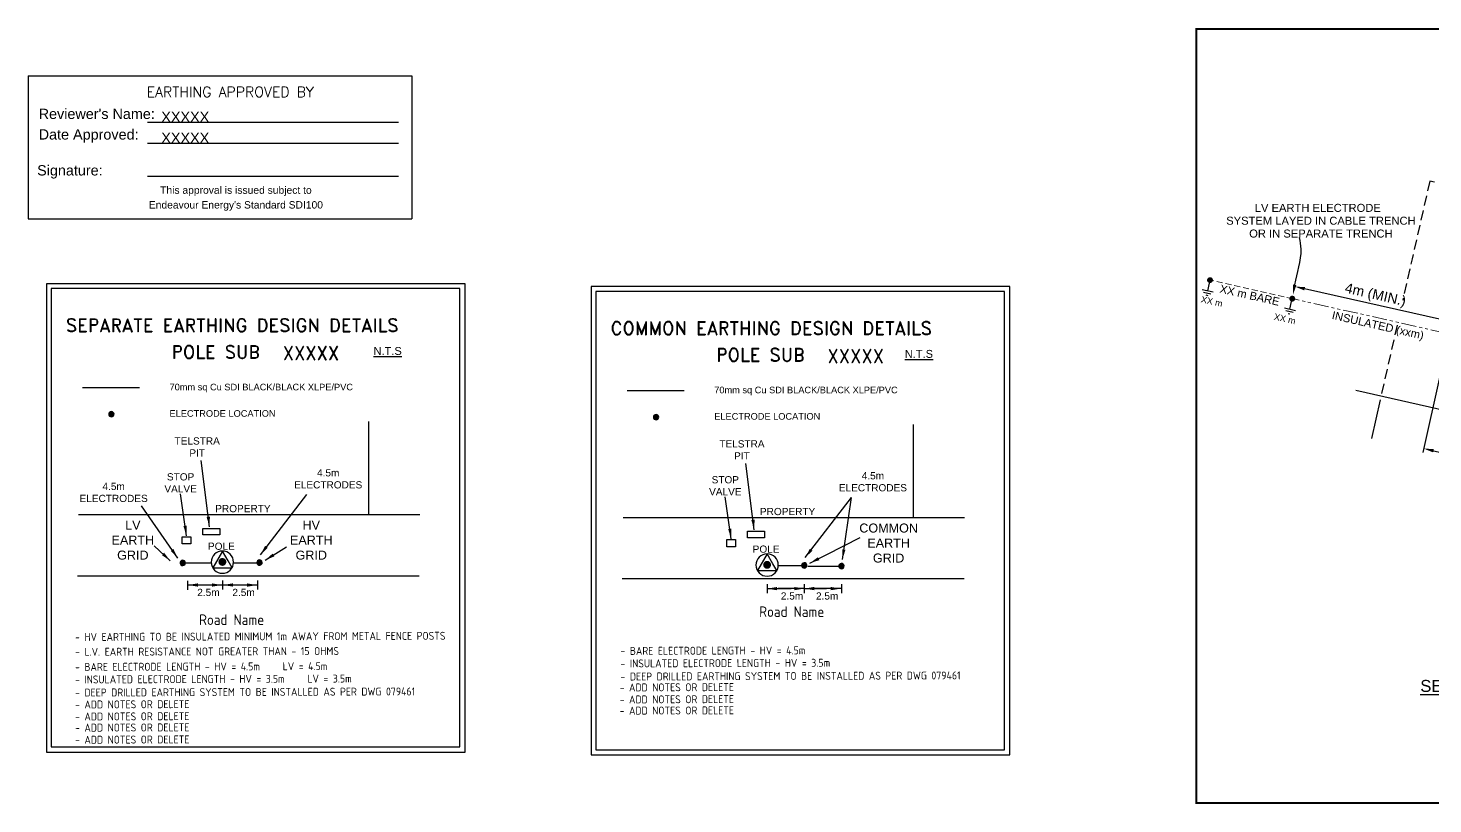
# Model space of a CAD drawing. Header units: metres. Extents: x -2534 to -1789, y -370 to 539.
# Drawn here: x -2513.8 to -2162.6, y 344.7 to 538.7 of the extents above; entities that cross this region are included whole.
import ezdxf
from ezdxf.enums import TextEntityAlignment as Align

# ---------------------------------------------------------------- set-up
doc = ezdxf.new("R2010")
doc.units = ezdxf.units.M
doc.set_wipeout_variables(frame=1)
for name, pattern in [('CENTER2', [1.125, 0.75, -0.125, 0.125, -0.125]), ('DASHED', [0.75, 0.5, -0.25]), ('PHANTOM2', [1.25, 0.625, -0.125, 0.125, -0.125, 0.125, -0.125])]:
    doc.linetypes.add(name, pattern=pattern)
doc.layers.get('0').update_dxf_attribs({"color": 6})
doc.layers.add('Earthing_SP_Misc', color=7, linetype='Continuous')
doc.layers.add('Notes', color=7, linetype='Continuous')
doc.styles.add('ARIAL', font='arial.ttf', dxfattribs={"height": 2})
doc.styles.add('Elec', font='romand__.ttf')
doc.styles.add('ieISOCP', font='isocp.shx')
doc.styles.add('RoadName', font='arial.ttf', dxfattribs={"height": 2.5})
doc.styles.get("Standard").update_dxf_attribs({"font": 'arial.ttf'})
doc.linetypes.add('IECLCABIEE', pattern='A,6,-0.5,["IE",Standard,S=1.7,R=0,X=0.5,Y=-1],-2.8', length=9.3)
doc.dimstyles.new('GISCAD Dim Style', dxfattribs={"dimtxt": 2.5, "dimasz": 3, "dimexe": 1.25, "dimexo": 0.625, "dimtad": 1, "dimtoh": 1, "dimdec": 1, "dimtxsty": 'ARIAL', "dimcen": 2.5, "dimadec": 0, "dimazin": 0, "dimtfac": 1, "dimtdec": 1, "dimtmove": 0, "dimatfit": 3, "dimfxl": 1.25, "dimarcsym": 0})

# ---------------------------------------------------------------- blocks, each defined once
blk = doc.blocks.new('NOTE_APPROVAL_INDOOR_SUB')
at = {"layer": 'Earthing_SP_Misc'}
for p, q in [((0, 34.8), (0, 0)), ((0, 34.8), (93.28, 34.8)), ((93.28, 34.8), (93.28, 0)), ((0, 0), (93.28, 0))]:
    blk.add_line(p, q, dxfattribs=at)
at = {"layer": 'Earthing_SP_Misc', "color": 7, "linetype": 'Continuous', "lineweight": -3}
for p, q in [((29.04, 23.55), (90.01, 23.55)), ((29.04, 18.45), (90.01, 18.45)), ((29.04, 10.38), (90.01, 10.38))]:
    blk.add_line(p, q, dxfattribs=at)
at = {"layer": 'Earthing_SP_Misc', "color": 7, "lineweight": -3, "style": 'Elec'}
blk.add_text('EARTHING APPROVED BY', height=2.5, dxfattribs=at).set_placement((49.12, 30.87), align=Align.MIDDLE_CENTER)
at = {"layer": 'Earthing_SP_Misc', "color": 7, "lineweight": -3}
blk.add_text('Signature:', height=2.5, dxfattribs=at).set_placement((2.19, 11.81), align=Align.MIDDLE_LEFT)
at = {"layer": 'Earthing_SP_Misc', "color": 7, "lineweight": -3, "line_spacing_factor": 1.2}
for s, insert, char_height, attachment_point in [("Reviewer's Name:\\PDate Approved:", (2.57, 22.66), 2.5, 4), ("This approval is issued subject to\\PEndeavour Energy's Standard SDI100", (50.5, 4.94), 1.79, 5)]:
    blk.add_mtext(s, dxfattribs=dict(at, insert=insert, char_height=char_height, attachment_point=attachment_point))
at = {"layer": 'Earthing_SP_Misc', "color": 7, "lineweight": -3}
for tag, p in [('REVIEWER_NAME', (32.37, 23.55)), ('DATE_APPROVED', (32.37, 18.45))]:
    blk.add_attdef(tag, p, '', height=2.5, dxfattribs=at)
blk = doc.blocks.new('Pole Exist (M02)')
blk.add_hatch(color=256).paths.add_polyline_path([(-1, 0, 1), (1, 0, 1)])
blk.add_lwpolyline([(-1, 0, 1), (1, 0, 1)], format="xyb", close=True)
blk = doc.blocks.new('SUB_POLE_EXT')
blk.add_wipeout([(0, 4.22), (0.42, 4.2), (0.83, 4.14), (1.21, 4.05), (1.62, 3.9), (1.99, 3.72), (2.35, 3.51), (2.68, 3.26), (2.99, 2.99), (3.28, 2.66), (3.52, 2.34), (3.76, 1.92), (3.9, 1.62), (4.04, 1.23), (4.18, 0.63), (4.22, 0), (4.18, -0.61), (4.06, -1.15), (3.9, -1.62), (3.58, -2.24), (3.22, -2.73), (2.97, -3.01), (2.68, -3.26), (2.36, -3.5), (2, -3.72), (1.64, -3.89), (1.25, -4.03), (0.82, -4.14), (0.42, -4.2), (0, -4.22), (-0.41, -4.2), (-0.8, -4.15), (-1.21, -4.05), (-1.62, -3.9), (-1.99, -3.73), (-2.35, -3.51), (-2.68, -3.26), (-2.96, -3.02), (-3.23, -2.72), (-3.51, -2.35), (-3.71, -2.01), (-3.91, -1.6), (-4.05, -1.21), (-4.16, -0.76), (-4.22, -0.14), (-4.21, 0.39), (-4.14, 0.83), (-4.03, 1.27), (-3.9, 1.63), (-3.71, 2.02), (-3.5, 2.37), (-3.28, 2.67), (-2.99, 2.99), (-2.68, 3.27), (-2.33, 3.52), (-1.98, 3.73), (-1.63, 3.9), (-1.2, 4.05), (-0.78, 4.15), (-0.4, 4.21)])
blk.add_line((2.16, 0.48), (2.16, 0.48, 0))
blk.add_lwpolyline([(-4.22, 0, 1), (4.22, 0, 1)], format="xyb", close=True)
blk.add_lwpolyline([(2.14, 0.52), (0, 4.22), (-3.66, -2.11), (3.66, -2.11)], close=True)
for tag, height, flags, p in [('STREET_CODE', 0.2, 9, (1.5, 0)), ('ASSET_NUM', 2.5, 8, (2, 2)), ('CONSTRUCTED_VOLTAGE', 0.2, 9, (1.5, -0.2)), ('OPERATING_VOLTAGE', 0.2, 9, (1.5, -0.6)), ('OPERATED_BY', 0.2, 9, (1.5, -0.8)), ('ORIENTATION', 0.2, 9, (1.5, -1.2)), ('OWNED_BY', 0.2, 9, (1.5, -1.4)), ('SECONDARY_VOLTAGE', 0.2, 9, (1.5, -1.6)), ('STATE', 0.2, 9, (1.5, -1.8)), ('SUBSTATION_TYPE', 0.2, 9, (1.5, -2)), ('STREETNAME', 0.2, 9, (1.5, -2.8)), ('SUBURB', 0.2, 9, (1.5, -3)), ('Z', 0.2, 1, (1.5, -3.4)), ('NO_PHASES', 0.2, 9, (1.5, -0.4)), ('MAINTAINED_BY', 0.2, 9, (1.5, -1)), ('USAGE', 0.2, 9, (1.5, -2.2)), ('LEGEND', 0.2, 9, (1.5, -2.4)), ('LOCATION', 0.2, 9, (1.5, -2.6)), ('NOTES', 0.2, 9, (1.5, -3.2))]:
    blk.add_attdef(tag, text='', height=height, dxfattribs=dict(flags=flags)).set_placement(p, align=Align.MIDDLE_LEFT)
blk = doc.blocks.new('m4')
at = {"layer": 'Notes', "color": 7, "linetype": 'Continuous'}
for points in [[(0, -1.95), (0, 0)], [(-1.43, -1.95), (1.43, -1.95)], [(-0.95, -2.52), (0.95, -2.52)], [(-0.24, -3.09), (0.24, -3.09)]]:
    blk.add_lwpolyline(points, dxfattribs=at)
blk = doc.blocks.new('NOTE48A')
at = {"layer": 'Notes'}
h = blk.add_hatch(color=250, dxfattribs=at)
edge = h.paths.add_edge_path()
edge.add_arc((180.82, 159.15), 0.744, 257.2306, 617.2306, ccw=False)
h = blk.add_hatch(color=250, dxfattribs=at)
edge = h.paths.add_edge_path()
edge.add_arc((76.39, 142.19), 0.744, -462.7694, -102.7694)
h = blk.add_hatch(color=250, dxfattribs=at)
edge = h.paths.add_edge_path()
edge.add_arc((174.97, 133.34), 0.744, 257.2306, 617.2306, ccw=False)
h = blk.add_hatch(color=250, dxfattribs=at)
edge = h.paths.add_edge_path()
edge.add_arc((3.46, 130.72), 0.744, -642.3988, -282.3988)
h = blk.add_hatch(color=250, dxfattribs=at)
edge = h.paths.add_edge_path()
edge.add_arc((24.02, 126.09), 0.744, -642.3988, -282.3988)
h = blk.add_hatch(color=250, dxfattribs=at)
edge = h.paths.add_edge_path()
edge.add_arc((127.98, 92.49), 0.744, -629.9064, -269.9064)
h = blk.add_hatch(color=250, dxfattribs=at)
edge = h.paths.add_edge_path()
edge.add_arc((102.8, 45.01), 0.992, -462.7694, -102.7694)
at = {"layer": 'Notes', "color": 7}
for p, q in [((181.8, 158.93), (187.11, 157.73)), ((185.58, 155.51), (180.83, 134.58)), ((175.95, 133.12), (181.25, 131.92)), ((97.85, 103.43), (92.56, 80.09)), ((45.99, 100.83), (43.79, 91.14)), ((153.27, 76.52), (151.07, 66.83))]:
    blk.add_line(p, q, dxfattribs=at)
at = {"layer": 'Notes', "color": 0, "lineweight": 0}
for p, q in [((73.12, 137.75), (67.15, 111.42)), ((134.95, 123.73), (73.12, 137.75)), ((128.99, 97.4), (134.95, 123.73)), ((67.15, 111.42), (86.39, 107.06)), ((86.39, 107.06), (103.21, 103.24)), ((103.21, 103.24), (128.99, 97.4))]:
    blk.add_line(p, q, dxfattribs=at)
at = {"layer": 'Notes', "color": 3, "linetype": 'CENTER2'}
blk.add_line((174.36, 134.13), (174.29, 134.23), dxfattribs=at)
at = {"layer": 'Notes', "color": 0, "linetype": 'DASHED', "lineweight": 0, "ltscale": 3}
for p, q in [((24.15, 126.06), (3.51, 130.75)), ((90.23, 50.41), (108.02, 50.41))]:
    blk.add_line(p, q, dxfattribs=at)
at = {"layer": 'Notes', "linetype": 'CENTER2'}
for p, q in [((175.13, 132.35), (175.91, 127.29)), ((141.24, 127.11), (142.03, 122.05)), ((144.34, 123.42), (173.29, 127.9)), ((132.53, 90.46), (128.87, 73.47)), ((131.52, 73.92), (149.5, 70.05))]:
    blk.add_line(p, q, dxfattribs=at)
at = {"layer": 'Notes', "linetype": 'Continuous'}
blk.add_line((61.58, 120.76), (27.11, 128.56), dxfattribs=at)
at = {"layer": 'Notes', "color": 0, "linetype": 'PHANTOM2', "lineweight": 0, "ltscale": 6}
for p, q in [((62.32, 117.45), (24, 126.13)), ((81.51, 113.11), (64.15, 117.05)), ((90.23, 55.82), (108.02, 55.82))]:
    blk.add_line(p, q, dxfattribs=at)
at = {"layer": 'Notes'}
for p, q in [((60.94, 106.67), (56.64, 87.63)), ((96.77, 98.57), (92.47, 79.53)), ((59.3, 88.06), (90.25, 81.06)), ((133.71, 91.22), (138.64, 90.13)), ((137.12, 87.9), (136.25, 83.98))]:
    blk.add_line(p, q, dxfattribs=at)
at = {"layer": 'Notes', "color": 7, "const_width": 0.5}
blk.add_lwpolyline([(212.22, 0), (0, 0), (0, 193.49), (212.22, 193.49)], close=True, dxfattribs=at)
at = {"layer": 'Notes', "linetype": 'Continuous', "ltscale": 5, "flags": 128}
for points in [[(165.52, 130.55), (173.28, 164.8)], [(158.31, 98.74), (163.44, 121.4)], [(39.87, 103.24), (91.84, 91.47)], [(149.8, 61.21), (156.87, 92.42)], [(95.42, 90.74), (153.49, 77.49)]]:
    blk.add_lwpolyline(points, dxfattribs=at)
at = {"layer": 'Notes', "color": 0, "linetype": 'PHANTOM2', "lineweight": 0, "ltscale": 6, "flags": 128}
for points in [[(136.25, 102.87), (166.52, 96.01), (180.82, 159.15)], [(131.44, 103.96), (134.69, 103.23)]]:
    blk.add_lwpolyline(points, dxfattribs=at)
at = {"layer": 'Notes', "linetype": 'DASHED', "ltscale": 5, "flags": 128}
for points in [[(58.37, 155.45), (53.97, 136.02), (51.63, 125.72)], [(165.63, 131.19), (58.37, 155.45)], [(50.21, 119.45), (46.21, 101.81), (46.32, 101.78)]]:
    blk.add_lwpolyline(points, dxfattribs=at)
at = {"layer": 'Notes', "color": 8, "linetype": 'Continuous', "ltscale": 5, "flags": 128}
blk.add_lwpolyline([(185.23, 54.35), (207.61, 153.08)], dxfattribs=at)
at = {"layer": 'Notes', "color": 0, "linetype": 'DASHED', "lineweight": 0, "ltscale": 3, "flags": 128}
for points in [[(83.91, 122.87), (65.58, 127.02), (69.38, 143.81), (141.09, 128.09), (137.27, 111.05), (119.02, 115.16), (119.02, 115.16)], [(83.8, 121.05), (65.16, 125.26), (61.17, 107.64), (132.74, 91.44), (136.74, 109.05), (117.46, 113.39), (117.46, 113.39)]]:
    blk.add_lwpolyline(points, dxfattribs=at)
at = {"layer": 'Notes', "color": 0, "linetype": 'PHANTOM2', "lineweight": 0, "ltscale": 6, "flags": 128}
blk.add_lwpolyline([(83.39, 118.32), (77.45, 119.67, 0.414214), (76.25, 118.91), (75.95, 117.56, 0.414214), (76.7, 116.37), (131.44, 103.96)], format="xyb", dxfattribs=at)
at = {"layer": 'Notes', "color": 9}
for centre, radius in [((180.82, 159.15), 0.744), ((76.39, 142.19), 0.744), ((174.97, 133.34), 0.744), ((127.98, 92.49), 0.744), ((102.8, 45.01), 0.992)]:
    blk.add_circle(centre, radius, dxfattribs=at)
at = {"layer": 'Notes', "color": 0, "linetype": 'PHANTOM2', "lineweight": 0, "ltscale": 6}
for centre, radius, start, end in [((63.2, 117.09), 0.951, 357.0953, 157.6907), ((135.51, 103.24), 0.824, 180.9629, 333.5)]:
    blk.add_arc(centre, radius, start, end, dxfattribs=at)
at = {"layer": 'Notes', "color": 7}
for points, start_tangent, end_tangent in [([(173.7, 136.5), (162.56, 162.25), (161.49, 162.25)], (-0.397204, 0.91773), (-1, 0)), ([(86.36, 146.55), (94.51, 158.78), (95.25, 158.78)], (0.554828, 0.831965), (1, 0)), ([(114.49, 145.18), (122.64, 157.4), (123.38, 157.4)], (0.554828, 0.831965), (1, 0)), ([(120.07, 131.64), (128.97, 144.53), (129.72, 144.53)], (0.568314, 0.822812), (1, 0)), ([(24.65, 129.57), (26.22, 138.5), (25.86, 141.36)], (0.173088, 0.984906), (-0.124941, 0.992164)), ([(106.75, 94.87), (108.11, 77.08), (100.28, 73.4)], (0.076537, -0.997067), (-0.904991, -0.425431))]:
    blk.add_spline(points, degree=3, dxfattribs=dict(at, start_tangent=start_tangent, end_tangent=end_tangent))
for points in [[(185.17, 155.61), (185.98, 155.42), (186.13, 157.95)], [(86.7, 146.32), (84.97, 144.47), (86.01, 146.79)], [(114.83, 144.94), (113.1, 143.1), (114.14, 145.41)], [(174.08, 136.67), (174.69, 134.21), (173.32, 136.34)], [(180.43, 134.67), (181.24, 134.48), (180.28, 132.14)], [(120.41, 131.4), (118.65, 129.58), (119.72, 131.87)], [(25.06, 129.5), (24.22, 127.11), (24.24, 129.64)], [(106.33, 94.84), (106.56, 97.37), (107.16, 94.9)]]:
    blk.add_solid(points, dxfattribs=at)
at = {"layer": 'Notes', "linetype": 'CENTER2'}
for points in [[(27.2, 128.97), (27.02, 128.15), (24.67, 129.11)], [(173.22, 128.31), (173.35, 127.49), (175.76, 128.28)], [(144.28, 123.83), (144.41, 123.01), (141.87, 123.04)], [(61.67, 121.16), (61.48, 120.35), (64.01, 120.2)], [(131.61, 74.33), (131.44, 73.52), (129.08, 74.45)], [(149.38, 70.48), (149.2, 69.67), (151.73, 69.55)]]:
    blk.add_solid(points, dxfattribs=at)
at = {"layer": 'Notes'}
for points in [[(83.84, 122.57), (85.74, 122.46), (83.98, 123.18)], [(83.45, 120.77), (85.34, 120.66), (83.58, 121.38)], [(82.59, 118.18), (84.49, 118.07), (82.73, 118.79)], [(79.69, 113.19), (81.59, 113.08), (79.83, 113.8)], [(118.64, 113.44), (116.74, 113.55), (118.5, 112.83)], [(119.09, 115.46), (117.19, 115.57), (118.95, 114.86)], [(59.39, 88.46), (59.21, 87.65), (56.86, 88.61)], [(136.71, 87.99), (137.53, 87.81), (137.66, 90.34)], [(90.34, 81.47), (90.16, 80.65), (92.69, 80.51)], [(135.85, 84.07), (136.66, 83.89), (135.71, 81.54)]]:
    blk.add_solid(points, dxfattribs=at)
at = {"layer": 'Notes', "color": 7}
for p, rotation in [((180.1, 159.32), 257.2305800032891), ((76.55, 142.91), 167.2305800033057), ((174.25, 133.5), 257.2305800032891), ((3.3, 129.99), 347.6011865760013), ((23.86, 125.37), 347.6011865760029), ((127.98, 91.75), 0.09364008789987424)]:
    blk.add_blockref('m4', p, dxfattribs=dict(at, rotation=rotation))
at = {"layer": 'Notes', "color": 7, "xscale": 1.333333333333314, "yscale": 1.333333333333314, "zscale": 1.333333333333314, "rotation": 270}
blk.add_blockref('m4', (101.81, 45.01), dxfattribs=at)
at = {"layer": 'Notes', "color": 7, "style": 'ARIAL'}
for s, height, p in [('INSULATED HV EARTH ELECTRODE  ', 2, (151.05, 170.88)), ('SYSTEM LAYED IN CABLE TRENCH', 2, (151.05, 167.66)), ('OR IN SEPARATE TRENCH', 2, (151.05, 164.45)), ('PADMOUNT', 2, (131.82, 158.3)), ('SUBSTATION ', 2, (131.82, 155.09)), ('EASEMENT', 2, (131.82, 151.88)), ('LV EARTH ELECTRODE  ', 2, (31.18, 148.79)), ('CONTROL ZONE WITHIN', 2, (146.33, 147.37)), ('SYSTEM LAYED IN CABLE TRENCH', 2, (31.18, 145.58)), ('GRADING RING', 2, (142, 144.13)), ('OR IN SEPARATE TRENCH', 2, (31.18, 142.37)), ('ADDITIONAL EARTHING MAY BE REQUIRED TO MEET THE REQUIRED MAXIMUM EARTH', 1.8, (127.84, 16.77)), ('THIS EARTHING DIAGRAM IS A GUIDE ONLY AND SHOWS A MINIMUM REQUIREMENT. ', 1.8, (127.84, 19.98)), ("RESISTANCE MEASUREMENTS AS STATED IN ENDEAVOUR ENERGY'S SDI 100 ", 1.8, (127.84, 13.56))]:
    blk.add_text(s, height=height, dxfattribs=at).set_placement(p, align=Align.MIDDLE_CENTER)
for s, p in [('2.4m SUPPLEMENTARY', (64.38, 164.68)), ('EARTH ROD.', (64.38, 161.47)), ('ASPHALT LAYER', (95.55, 157.86)), ('GRADING RING ', (76.71, 72.17)), ('CABLE CU. ANNEALED 19/2.14 660V PVC/PVC', (109.34, 54.95)), ('CABLE CU. ANNEALED 19/2.14 BARE', (109.34, 49.54)), ('EARTH ELECTRODE LOCATION & LENGTH.', (109.34, 44.13)), ('(LENGTH SHOWN IN METRES).', (109.34, 40.92))]:
    blk.add_text(s, height=2, dxfattribs=at).set_placement(p)
for s, p in [('xxm', (176.53, 160.13)), ('INS.', (177.9, 146.25)), ('xxm', (170.68, 134.31))]:
    blk.add_text(s, height=2, rotation=77.2306, dxfattribs=at).set_placement(p, align=Align.BOTTOM_CENTER)
for s, height, rotation, p in [('BOUNDARY', 2, 77.2306, (165.82, 134.44)), ('XX m', 1.6, 347.2306, (1.08, 125.22)), ('XX m BARE', 2, 347.2306, (5.75, 127.65)), ('INSULATED (xxm)', 2, 347.2306, (33.78, 121.05)), ('LV', 2, 347.2306, (69.69, 121.41)), ('XX m', 1.6, 347.2306, (19.33, 120.87)), ('FRAME', 1.6, 347.2306, (85.05, 118.7)), ('TO LV SWITCH', 1.6, 347.2306, (85.57, 120.92)), ('LINE', 2, 77.2306, (198.2, 114.14)), ('TO HV', 1.6, 347.2306, (107.38, 116.47)), ('PROPERTY', 2, 77.2306, (158.36, 101.53)), ('NEUTRAL/EARTH BAR', 1.6, 347.2306, (80.33, 111.31)), ('TO INSULATED LV', 1.6, 347.2306, (80.82, 113.54)), ('EARTH BAR', 1.6, 347.2306, (106.89, 113.94)), ('HV', 2, 347.2306, (127.22, 108.65)), ('INSULATED (xxm)', 2, 347.2306, (136.83, 100.01)), ('PROPERTY', 2, 347.2306, (63.09, 98.56)), ("PM C'LINE", 2, 77.2306, (93.2, 86)), ('BOUNDARY', 2, 347.2306, (115.87, 86.6)), ('KERB', 2, 77.2306, (190.75, 81.23))]:
    blk.add_text(s, height=height, rotation=rotation, dxfattribs=at).set_placement(p)
at = {"layer": 'Notes', "style": 'ARIAL'}
for s, p in [('STREET', (206.12, 102.47)), ('SAMPLE', (196.71, 60.95))]:
    blk.add_text(s, height=3, rotation=77.2306, dxfattribs=at).set_placement(p)
blk.add_text('%%ULEGEND', height=2.5, dxfattribs=at).set_placement((130.07, 61.18), align=Align.MIDDLE_CENTER)
blk.add_text('%%USEPARATE EARTHING LAYOUT OF A SINGLE PADMOUNT SUBSTATION', height=3, dxfattribs=at).set_placement((127.84, 26.85), align=Align.BOTTOM_CENTER)
at = {"layer": 'Notes', "color": 7, "style": 'ARIAL'}
blk.add_text('NOT TO SCALE.', height=1.5, dxfattribs=at).set_placement((127.84, 23.83), align=Align.BOTTOM_CENTER)
at = {"layer": 'Notes', "color": 7, "insert": (180.6, 145.51), "char_height": 2.5, "attachment_point": 5, "rotation": 77.2306, "style": 'ARIAL'}
blk.add_mtext('xxm', dxfattribs=at)
at = {"layer": 'Notes', "linetype": 'CENTER2', "char_height": 2.5, "attachment_point": 5, "style": 'ARIAL'}
for s, insert, rotation in [('4m (MIN.)', (44.76, 126.8), 347.2419), ('4m MIN', (154.09, 127.15), 8.8029), ('1m (NTS)', (141.64, 74.05), 347.8327)]:
    blk.add_mtext(s, dxfattribs=dict(at, insert=insert, rotation=rotation))
at = {"layer": 'Notes', "char_height": 2.5, "attachment_point": 5, "style": 'ARIAL'}
for s, insert, rotation in [('2.5m', (74.68, 86.59), 347.263), ('1m', (143.95, 84.46), 347.3185)]:
    blk.add_mtext(s, dxfattribs=dict(at, insert=insert, rotation=rotation))
blk = doc.blocks.new('COMMON EARTHING SITE PLAN DETAIL')
at = {"layer": 'Earthing_SP_Misc', "linetype": 'IECLCABIEE', "lineweight": -3}
blk.add_line((8.98, 91.16), (23.24, 91.16), dxfattribs=at)
at = {"layer": 'Earthing_SP_Misc', "linetype": 'IECLCABIEE', "ltscale": 0.8}
for p, q in [((44.92, 47.33), (53.28, 47.34)), ((54.2, 47.2), (62.56, 47.2))]:
    blk.add_line(p, q, dxfattribs=at)
at = {"layer": 'Earthing_SP_Misc'}
for p, q in [((43.99, 42.68), (43.99, 40.43)), ((53.28, 42.72), (53.28, 40.47)), ((62.57, 42.72), (62.57, 40.47))]:
    blk.add_line(p, q, dxfattribs=at)
at = {"layer": 'Earthing_SP_Misc', "color": 7, "lineweight": -3}
blk.add_lwpolyline([(0, 0), (104.7, 0), (104.7, 117.1), (0, 117.1)], close=True, dxfattribs=at)
at = {"layer": 'Earthing_SP_Misc', "flags": 128}
for points in [[(80.59, 59.4), (80.59, 82.62)], [(8.01, 59.4), (93.35, 59.4)], [(7.77, 44.09), (93.21, 44.09)]]:
    blk.add_lwpolyline(points, dxfattribs=at)
at = {"layer": 'Earthing_SP_Misc'}
for points in [[(33.94, 53.84), (36.06, 53.84), (36.06, 52.03), (33.94, 52.03)], [(39.11, 55.91), (43.31, 55.91), (43.31, 54.32), (39.11, 54.32)]]:
    blk.add_lwpolyline(points, close=True, dxfattribs=at)
blk.add_circle((43.99, 47.53), 0.994, dxfattribs=at)
at = {"layer": 'Earthing_SP_Misc', "xscale": 0.6599999999999682, "yscale": 0.6599999999999682, "zscale": 0.33}
blk.add_blockref('Pole Exist (M02)', (16.23, 84.46), dxfattribs=at)
at = {"layer": 'Earthing_SP_Misc', "xscale": 0.660000000000003, "yscale": 0.660000000000003, "zscale": 0.33, "rotation": 274.1415942652498}
for p in [(53.28, 47.38), (62.56, 47.2)]:
    blk.add_blockref('Pole Exist (M02)', p, dxfattribs=at)
at = {"layer": 'Earthing_SP_Misc', "color": 7, "lineweight": -3, "style": 'Elec'}
for s, p in [('COMMON EARTHING DESIGN DETAILS', (4.85, 108.35)), ('POLE SUB', (31.27, 101.67))]:
    blk.add_text(s, height=3.3, dxfattribs=at).set_placement(p, align=Align.TOP_LEFT)
at = {"layer": 'Earthing_SP_Misc', "style": 'RoadName'}
for s, insert, char_height, width, attachment_point in [('{\\L\\C7;N.T.S}', (81.92, 101.27), 1.98, 9.7304, 2), ('{\\C7;TELSTRA PIT}', (37.69, 78.68), 1.8, 9.7304, 2), ('{\\C7;4.5m \\PELECTRODES}', (70.43, 70.71), 1.8, 8.8625, 2), ('{\\C7;STOP VALVE}', (33.54, 69.71), 1.8, 8.8, 2), ('{\\H1.25x;\\C7;COMMON \\PEARTH\\PGRID}', (74.36, 57.86), 1.8, 14.9741, 2), ('{\\C7;POLE 3}', (43.73, 52.36), 1.8, 7.273, 2), ('2.5m', (47.42, 40.65), 1.8, 3.9939, 1), ('2.5m', (56.2, 40.65), 1.8, 3.9939, 1)]:
    blk.add_mtext(s, dxfattribs=dict(at, insert=insert, char_height=char_height, width=width, attachment_point=attachment_point))
at = {"layer": 'Earthing_SP_Misc', "color": 7, "lineweight": -3, "insert": (9.32, 92.08), "char_height": 1.65, "width": 119.1181, "attachment_point": 1, "line_spacing_factor": 1.2}
blk.add_mtext('\\pi21.45;70mm sq Cu SDI BLACK/BLACK XLPE/PVC\\P\\pi0;\\P\\pi21.45;ELECTRODE LOCATION', dxfattribs=at)
at = {"layer": 'Earthing_SP_Misc', "insert": (49.11, 61.76), "char_height": 1.8, "width": 12.4218, "attachment_point": 2, "rotation": 359.9933, "style": 'RoadName'}
blk.add_mtext('{\\C7;PROPERTY}', dxfattribs=at)
at = {"layer": 'Earthing_SP_Misc', "color": 7, "lineweight": -3, "style": 'Elec', "flags": 12}
blk.add_attdef('POLE_SUB', (59.05, 98.06), '', height=3.3, dxfattribs=at)
at = {"layer": 'Earthing_SP_Misc', "style": 'ieISOCP'}
for tag, p, height, rotation in [('ROAD_NAME', (42, 34.51), 2.64, 359.9106), ('BARE_ELECTRODE_LENGTH1', (7.34, 25.01), 1.98, 0.1965), ('INSULATED_ELECTRODE_LENGTH2', (7.34, 21.88), 1.98, 0.1965), ('ADD_NOTES_OR_DELETE4', (7.13, 15.88), 1.98, 0.1965), ('DEEP_DRILLED_EARTHING3', (7.34, 18.6), 1.98, 0.1965), ('ADD_NOTES_OR_DELETE5', (7.13, 12.87), 1.98, 0.1965), ('ADD_NOTES_OR_DELETE6', (7.13, 10.07), 1.98, 0.1965)]:
    blk.add_attdef(tag, p, '', height=height, rotation=rotation, dxfattribs=at)
at = {"layer": 'Earthing_SP_Misc'}
for points in [[(40.77, 56.31), (38.65, 72.91)], [(35, 54.07), (33.54, 64.52)], [(53.48, 49.33), (65.06, 64.35)], [(62.81, 48.9), (65.06, 64.35)], [(54.64, 47.94), (67.28, 54.36)], [(43.99, 41.58), (50.02, 41.59)], [(53.26, 41.59), (46.79, 41.59)], [(53.28, 41.59), (58.87, 41.61)], [(62.38, 41.59), (55.09, 41.59)]]:
    blk.add_leader(points, dimstyle='GISCAD Dim Style', override={"dimasz": 2.5, "dimgap": 0.625, "dimtad": 0}, dxfattribs=at)
at = {"layer": 'Earthing_SP_Misc', "xscale": 0.6599999999999682, "yscale": 0.6599999999999682, "zscale": 0.6599999999999682}
blk.add_blockref('SUB_POLE_EXT', (43.99, 47.47), dxfattribs=at)
at = {"layer": 'Earthing_SP_Misc'}
blk.add_hatch(color=256, dxfattribs=at).paths.add_polyline_path([(42.99, 47.53, 1), (44.98, 47.53, 1)])
at = {"layer": 'Earthing_SP_Misc', "color": 7, "lineweight": -3}
blk.add_lwpolyline([(1.17, 1.28), (103.34, 1.28), (103.34, 115.91), (1.17, 115.91)], close=True, dxfattribs=at)
blk = doc.blocks.new('SEPARATE EARTHING SITE PLAN DETAIL')
at = {"layer": 'Earthing_SP_Misc', "linetype": 'IECLCABIEE', "lineweight": -3}
blk.add_line((8.98, 91.16), (23.24, 91.16), dxfattribs=at)
at = {"layer": 'Earthing_SP_Misc', "linetype": 'IECLCABIEE', "ltscale": 0.8}
for p, q in [((34.01, 47.27), (42.91, 47.28)), ((44.92, 47.33), (53.28, 47.34))]:
    blk.add_line(p, q, dxfattribs=at)
at = {"layer": 'Earthing_SP_Misc'}
for p, q in [((35.27, 42.84), (35.27, 40.59)), ((44.02, 42.88), (44.02, 40.62)), ((52.79, 42.88), (52.79, 40.62))]:
    blk.add_line(p, q, dxfattribs=at)
at = {"layer": 'Earthing_SP_Misc', "color": 7, "lineweight": -3}
blk.add_lwpolyline([(0, 0), (104.7, 0), (104.7, 117.1), (0, 117.1)], close=True, dxfattribs=at)
at = {"layer": 'Earthing_SP_Misc', "flags": 128}
for points in [[(80.59, 59.4), (80.59, 82.62)], [(8.01, 59.4), (93.35, 59.4)], [(7.77, 44.09), (93.21, 44.09)]]:
    blk.add_lwpolyline(points, dxfattribs=at)
at = {"layer": 'Earthing_SP_Misc'}
for points in [[(33.94, 53.84), (36.06, 53.84), (36.06, 52.03), (33.94, 52.03)], [(39.11, 55.91), (43.31, 55.91), (43.31, 54.32), (39.11, 54.32)]]:
    blk.add_lwpolyline(points, close=True, dxfattribs=at)
blk.add_circle((43.99, 47.53), 0.994, dxfattribs=at)
at = {"layer": 'Earthing_SP_Misc', "xscale": 0.6599999999999682, "yscale": 0.6599999999999682, "zscale": 0.33}
blk.add_blockref('Pole Exist (M02)', (16.23, 84.46), dxfattribs=at)
at = {"layer": 'Earthing_SP_Misc', "xscale": 0.660000000000003, "yscale": 0.660000000000003, "zscale": 0.33, "rotation": 274.1415942652498}
for p in [(34.06, 47.27), (53.28, 47.38)]:
    blk.add_blockref('Pole Exist (M02)', p, dxfattribs=at)
at = {"layer": 'Earthing_SP_Misc', "color": 7, "lineweight": -3, "style": 'Elec'}
for s, p in [('SEPARATE EARTHING DESIGN DETAILS', (4.85, 108.35)), ('POLE SUB ', (31.27, 101.67))]:
    blk.add_text(s, height=3.3, dxfattribs=at).set_placement(p, align=Align.TOP_LEFT)
at = {"layer": 'Earthing_SP_Misc', "style": 'RoadName'}
for s, insert, char_height, width, attachment_point in [('{\\L\\C7;N.T.S}', (85.3, 101.27), 1.98, 9.7304, 2), ('{\\C7;TELSTRA PIT}', (37.69, 78.68), 1.8, 9.7304, 2), ('{\\C7;4.5m \\PELECTRODES}', (70.43, 70.71), 1.8, 8.8625, 2), ('{\\C7;4.5m \\PELECTRODES}', (16.8, 67.32), 1.8, 8.8625, 2), ('{\\C7;STOP VALVE}', (33.54, 69.71), 1.8, 8.8, 2), ('{\\H1.25x;\\C7;LV \\PEARTH\\PGRID}', (21.6, 57.86), 1.8, 14.9741, 2), ('{\\H1.25x;\\C7;HV \\PEARTH\\PGRID}', (66.2, 57.86), 1.8, 14.9741, 2), ('{\\C7;POLE 3}', (43.73, 52.36), 1.8, 7.273, 2), ('2.5m', (37.7, 40.81), 1.8, 3.9939, 1), ('2.5m', (46.48, 40.81), 1.8, 3.9939, 1)]:
    blk.add_mtext(s, dxfattribs=dict(at, insert=insert, char_height=char_height, width=width, attachment_point=attachment_point))
at = {"layer": 'Earthing_SP_Misc', "color": 7, "lineweight": -3, "insert": (9.32, 92.08), "char_height": 1.65, "width": 119.1181, "attachment_point": 1, "line_spacing_factor": 1.2}
blk.add_mtext('\\pi21.45;70mm sq Cu SDI BLACK/BLACK XLPE/PVC\\P\\pi0;\\P\\pi21.45;ELECTRODE LOCATION', dxfattribs=at)
at = {"layer": 'Earthing_SP_Misc', "insert": (49.11, 61.76), "char_height": 1.8, "width": 12.4218, "attachment_point": 2, "rotation": 359.9933, "style": 'RoadName'}
blk.add_mtext('{\\C7;PROPERTY}', dxfattribs=at)
at = {"layer": 'Earthing_SP_Misc', "color": 7, "lineweight": -3, "style": 'Elec', "flags": 12}
blk.add_attdef('POLE_SUB', (59.05, 98.06), '', height=3.3, dxfattribs=at)
at = {"layer": 'Earthing_SP_Misc', "style": 'ieISOCP'}
for tag, p, height, rotation in [('ROAD_NAME', (38.16, 31.78), 2.64, 359.9106), ('HV_EARTHING1', (7.16, 27.76), 1.98, 0.1965), ('LV_EARTHING2', (7.16, 24.04), 1.98, 0.1965), ('BARE_ELECTRODE_LENGTH3', (7.16, 20.27), 1.98, 0.1965), ('INSULATED_ELECTRODE_LENGTH4', (7.16, 17.14), 1.98, 0.1965), ('DEEP_DRILLED_EARTHING5', (7.16, 13.87), 1.98, 0.1965), ('ADD_NOTES_OR_DELETE6', (7.16, 10.88), 1.98, 0.1965), ('ADD_NOTES_OR_DELETE7', (7.16, 7.87), 1.98, 0.1965), ('ADD_NOTES_OR_DELETE8', (7.16, 5.08), 1.98, 0.1965), ('ADD_NOTES_OR_DELETE9', (7.16, 2.06), 1.98, 0.1965)]:
    blk.add_attdef(tag, p, '', height=height, rotation=rotation, dxfattribs=at)
at = {"layer": 'Earthing_SP_Misc'}
for points in [[(40.77, 56.31), (38.65, 72.91)], [(35, 54.07), (33.54, 64.52)], [(53.48, 49.33), (65.06, 64.35)], [(32.84, 48.46), (23.78, 61.55)], [(30.96, 47.8), (26.96, 51.59)], [(54.64, 47.94), (60, 51.31)], [(35.36, 41.76), (40.38, 41.77)], [(43.88, 41.75), (36.59, 41.75)], [(44.14, 41.76), (49.15, 41.77)], [(52.66, 41.75), (45.37, 41.75)]]:
    blk.add_leader(points, dimstyle='GISCAD Dim Style', override={"dimasz": 2.5, "dimgap": 0.625, "dimtad": 0}, dxfattribs=at)
at = {"layer": 'Earthing_SP_Misc', "xscale": 0.6599999999999682, "yscale": 0.6599999999999682, "zscale": 0.6599999999999682}
blk.add_blockref('SUB_POLE_EXT', (43.99, 47.47), dxfattribs=at)
at = {"layer": 'Earthing_SP_Misc'}
blk.add_hatch(color=256, dxfattribs=at).paths.add_polyline_path([(42.99, 47.53, 1), (44.98, 47.53, 1)])
at = {"layer": 'Earthing_SP_Misc', "color": 7, "lineweight": -3}
blk.add_lwpolyline([(1.17, 1.28), (103.34, 1.28), (103.34, 115.91), (1.17, 115.91)], close=True, dxfattribs=at)

msp = doc.modelspace()

# ---------------------------------------------------------------- block references
ref = msp.add_blockref('SEPARATE EARTHING SITE PLAN DETAIL', (-2509.2, 357.7))
ref.add_attrib('POLE_SUB', 'XXXXX', (-2450.15, 455.76), dxfattribs={"layer": 'Earthing_SP_Misc', "color": 7, "lineweight": -3, "height": 3.3, "style": 'Elec'})
ref.add_attrib('HV_EARTHING1', '- HV EARTHING TO BE INSULATED MINIMUM 1m AWAY FROM METAL FENCE POSTS', (-2502.04, 385.46), dxfattribs={"layer": 'Earthing_SP_Misc', "height": 1.98, "rotation": 0.1965, "style": 'ieISOCP'})
ref.add_attrib('LV_EARTHING2', '- L.V. EARTH RESISTANCE NOT GREATER THAN - 15 OHMS', (-2502.04, 381.74), dxfattribs={"layer": 'Earthing_SP_Misc', "height": 1.98, "rotation": 0.1965, "style": 'ieISOCP'})
ref.add_attrib('BARE_ELECTRODE_LENGTH3', '- BARE ELECTRODE LENGTH - HV = 4.5m     LV = 4.5m', (-2502.04, 377.97), dxfattribs={"layer": 'Earthing_SP_Misc', "height": 1.98, "rotation": 0.1965, "style": 'ieISOCP'})
ref.add_attrib('INSULATED_ELECTRODE_LENGTH4', '- INSULATED ELECTRODE LENGTH - HV = 3.5m     LV = 3.5m', (-2502.04, 374.84), dxfattribs={"layer": 'Earthing_SP_Misc', "height": 1.98, "rotation": 0.1965, "style": 'ieISOCP'})
ref.add_attrib('DEEP_DRILLED_EARTHING5', '- DEEP DRILLED EARTHING SYSTEM TO BE INSTALLED AS PER DWG 079461', (-2502.04, 371.57), dxfattribs={"layer": 'Earthing_SP_Misc', "height": 1.98, "rotation": 0.1965, "style": 'ieISOCP'})
ref.add_attrib('ADD_NOTES_OR_DELETE6', '- ADD NOTES OR DELETE', (-2502.04, 368.58), dxfattribs={"layer": 'Earthing_SP_Misc', "height": 1.98, "rotation": 0.1965, "style": 'ieISOCP'})
ref.add_attrib('ADD_NOTES_OR_DELETE7', '- ADD NOTES OR DELETE', (-2502.04, 365.57), dxfattribs={"layer": 'Earthing_SP_Misc', "height": 1.98, "rotation": 0.1965, "style": 'ieISOCP'})
ref.add_attrib('ADD_NOTES_OR_DELETE8', '- ADD NOTES OR DELETE', (-2502.04, 362.78), dxfattribs={"layer": 'Earthing_SP_Misc', "height": 1.98, "rotation": 0.1965, "style": 'ieISOCP'})
ref.add_attrib('ADD_NOTES_OR_DELETE9', '- ADD NOTES OR DELETE', (-2502.04, 359.76), dxfattribs={"layer": 'Earthing_SP_Misc', "height": 1.98, "rotation": 0.1965, "style": 'ieISOCP'})
ref.add_attrib('ROAD_NAME', 'Road Name', (-2471.04, 389.47), dxfattribs={"layer": 'Earthing_SP_Misc', "height": 2.64, "rotation": 359.9106, "style": 'ieISOCP'})
ref = msp.add_blockref('COMMON EARTHING SITE PLAN DETAIL', (-2373.04, 356.97))
ref.add_attrib('POLE_SUB', 'XXXXX', (-2313.99, 455.03), dxfattribs={"layer": 'Earthing_SP_Misc', "color": 7, "lineweight": -3, "height": 3.3, "style": 'Elec'})
ref.add_attrib('ADD_NOTES_OR_DELETE4', '- ADD NOTES OR DELETE', (-2365.91, 372.84), dxfattribs={"layer": 'Earthing_SP_Misc', "height": 1.98, "rotation": 0.1965, "style": 'ieISOCP'})
ref.add_attrib('ADD_NOTES_OR_DELETE5', '- ADD NOTES OR DELETE', (-2365.91, 369.84), dxfattribs={"layer": 'Earthing_SP_Misc', "height": 1.98, "rotation": 0.1965, "style": 'ieISOCP'})
ref.add_attrib('ADD_NOTES_OR_DELETE6', '- ADD NOTES OR DELETE', (-2365.91, 367.04), dxfattribs={"layer": 'Earthing_SP_Misc', "height": 1.98, "rotation": 0.1965, "style": 'ieISOCP'})
ref.add_attrib('BARE_ELECTRODE_LENGTH1', '- BARE ELECTRODE LENGTH - HV = 4.5m  ', (-2365.7, 381.98), dxfattribs={"layer": 'Earthing_SP_Misc', "height": 1.98, "rotation": 0.1965, "style": 'ieISOCP'})
ref.add_attrib('INSULATED_ELECTRODE_LENGTH2', '- INSULATED ELECTRODE LENGTH - HV = 3.5m', (-2365.7, 378.85), dxfattribs={"layer": 'Earthing_SP_Misc', "height": 1.98, "rotation": 0.1965, "style": 'ieISOCP'})
ref.add_attrib('DEEP_DRILLED_EARTHING3', '- DEEP DRILLED EARTHING SYSTEM TO BE INSTALLED AS PER DWG 079461', (-2365.7, 375.57), dxfattribs={"layer": 'Earthing_SP_Misc', "height": 1.98, "rotation": 0.1965, "style": 'ieISOCP'})
ref.add_attrib('ROAD_NAME', 'Road Name', (-2331.04, 391.48), dxfattribs={"layer": 'Earthing_SP_Misc', "height": 2.64, "rotation": 359.9106, "style": 'ieISOCP'})
at = {"layer": 'Notes'}
msp.add_blockref('NOTE48A', (-2221.8, 344.97), dxfattribs=at)
at = {"layer": 'Notes', "xscale": 1.028629963097882, "yscale": 1.028629963097882, "zscale": 1.028629963097882}
msp.add_blockref('NOTE_APPROVAL_INDOOR_SUB', (-2513.78, 491), dxfattribs=at).add_auto_attribs({'REVIEWER_NAME': 'XXXXX', 'DATE_APPROVED': 'XXXXX'})

doc.saveas('drawing.dxf')
